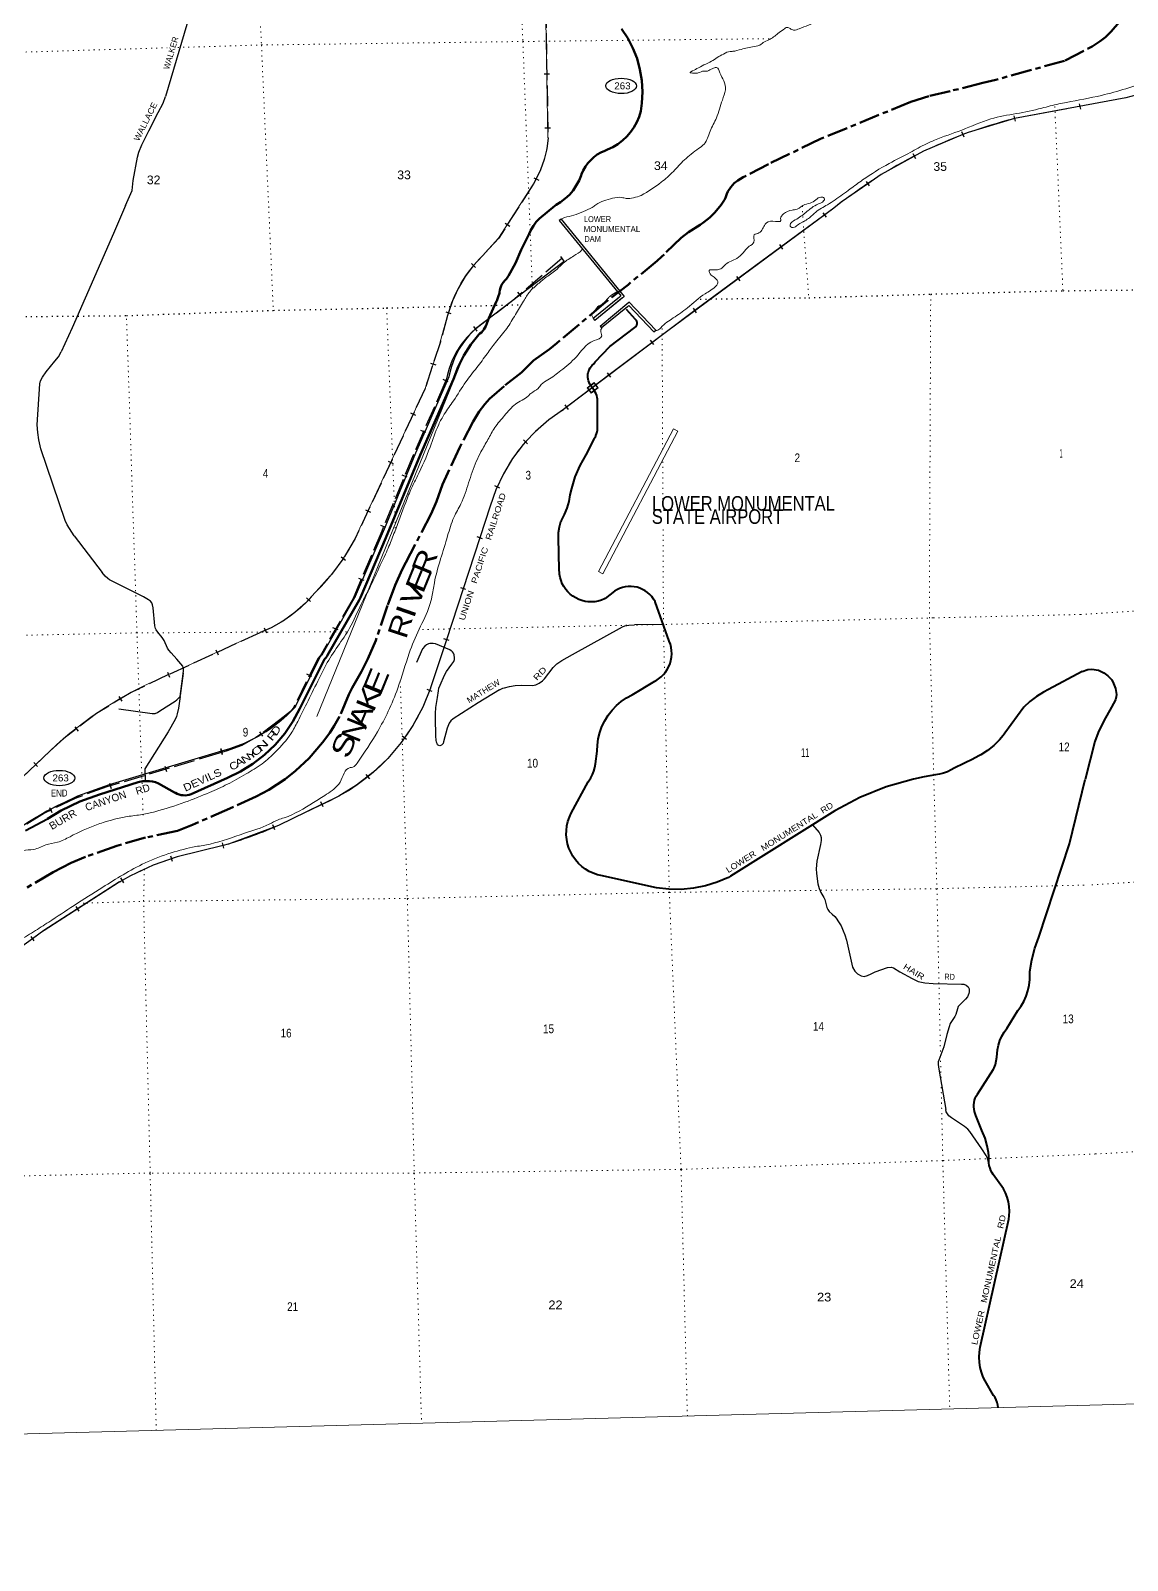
# Model space of a CAD drawing. Header units: feet. Extents: x 501257 to 757852, y -360805 to -170898.
# Drawn here: x 610018 to 632085, y -360805 to -330035 of the extents above; entities that cross this region are included whole.
import ezdxf
from ezdxf.enums import TextEntityAlignment as Align

# ---------------------------------------------------------------- set-up
doc = ezdxf.new("R2010")
doc.units = ezdxf.units.FT
doc.header["$LTSCALE"] = 70
for name, pattern in [('DOTTED', [1.5, 0.3, -1.2]), ('LONG_DASH_SHORT_DASH', [9.9, 6, -1.2, 1.5, -1.2]), ('LONG_DASHED', [7.5, 6, -1.5])]:
    doc.linetypes.add(name, pattern=pattern)
for name, color, linetype, lineweight in [('11', 7, 'LONG_DASH_SHORT_DASH', 60), ('17', 7, 'Continuous', 25), ('23', 7, 'Continuous', 70), ('26', 7, 'Continuous', 40), ('27', 7, 'Continuous', 13), ('29', 7, 'Continuous', 25), ('30', 7, 'Continuous', 25), ('34', 7, 'Continuous', 25), ('36', 7, 'Continuous', 13), ('39', 7, 'Continuous', 13), ('4', 7, 'Continuous', 13), ('42', 7, 'Continuous', 25), ('6', 7, 'DOTTED', 25), ('63', 7, 'Continuous', 25), ('7', 7, 'DOTTED', 13)]:
    doc.layers.add(name, color=color, linetype=linetype, lineweight=lineweight)
doc.layers.add('41', color=7, linetype='Continuous')

msp = doc.modelspace()

# ---------------------------------------------------------------- linework, layer by layer
at = {"layer": '11'}
for points in [[(630835.58, -330637.72), (631374.9, -330353.21), (631538.94, -330247.27), (631641.73, -330165.11), (631760.23, -330052.13), (631922.8, -329857.68), (632311.41, -329300.02)], [(630822.4, -330641.23), (629440.26, -331023.98), (629173.81, -331088.18), (628518.92, -331250.58), (628091.06, -331352.67), (627728.02, -331467.05), (625913.2, -332213.49), (624862.18, -332719.94), (624355.58, -332984.89), (624246.28, -333048.72), (624174.99, -333105.42), (624108.42, -333180.88), (624046.96, -333273.19), (624023.11, -333320.71), (624002.33, -333397.15), (623979.82, -333440.86), (623912.82, -333539.13), (623782.17, -333695.35), (623685.08, -333791.77), (623563.03, -333890.44), (623489.4, -333941.35), (623257.82, -334089.79), (623105.94, -334200.11), (622763.11, -334534.86), (622709.64, -334587.63), (622626.64, -334664.67), (622038.01, -335146.37), (621583.45, -335499.08), (620606.57, -336318.51), (620455.03, -336443.6), (620138.99, -336670.24), (619897.56, -336912.08), (619543.3, -337186.79), (619251.24, -337440.08), (619154.81, -337546.6), (619041.36, -337695.14), (618922.99, -337898.36), (618654.83, -338411.06), (618413.99, -338928.43), (618307.89, -339165.58), (618182.29, -339508.75), (618079.46, -339756.88), (617566.98, -340730.66), (617492.81, -340875.15), (617354.41, -341189.73), (617196, -341600.58), (616961.69, -342302.48), (616805.11, -342670.83), (616677.25, -342927.29), (616488.3, -343257.33), (616423.79, -343391.41), (616235.34, -343828.98), (616127.81, -344020.42), (616039.43, -344156.22), (615892.79, -344354.74), (615624.69, -344665.63), (615347.38, -344926.62), (615137.37, -345087.89), (614808.81, -345305.67), (614558.8, -345437.03), (614029.24, -345680.44)], [(614029.24, -345680.44), (613277.09, -346010.79), (612970.69, -346127.28), (612332.94, -346265.89), (611750.87, -346430.38), (611119.85, -346655.25), (610831.54, -346776.07), (610473.43, -346962.99), (609813.58, -347346.46)]]:
    msp.add_lwpolyline(points, dxfattribs=at)
at = {"layer": '17'}
for centre in [(621899.17, -331147.45), (610596.62, -345068.29)]:
    msp.add_ellipse(centre, major_axis=(-309.24, 1), ratio=0.500121, dxfattribs=at)
at = {"layer": '23'}
for points in [[(621417.84, -332528.83), (621491.36, -332485.34), (621569.02, -332449.78), (621624.98, -332428.89), (621731.72, -332379.15), (621832.68, -332318.52), (621926.74, -332247.67), (622012.89, -332167.38), (622090.16, -332078.52), (622157.73, -331982.07), (622214.85, -331879.08), (622260.89, -331770.7), (622295.34, -331658.09), (622318.14, -331492.99), (622328.63, -331266.8), (622315.41, -331040.76), (622278.65, -330817.33), (622218.72, -330598.98), (622136.31, -330388.08), (622032.3, -330186.95), (621907.83, -329997.8)], [(610356.21, -345886.28), (610636.12, -345718.71), (611010.27, -345539.88), (611401.06, -345401.13), (612179.48, -345154.64), (612212.1, -345145.83), (612275.31, -345134.08), (612339.41, -345129), (612403.69, -345130.65), (612467.45, -345139.01), (612529.98, -345153.99), (612590.6, -345175.42), (612914.57, -345357.93), (612933.8, -345369.2), (612970.13, -345386.7), (613008.09, -345400.3), (613047.27, -345409.87), (613087.23, -345415.28), (613127.54, -345416.49), (613167.75, -345413.48), (613207.43, -345406.28), (613246.14, -345394.98), (613979.26, -345063.65), (614238.43, -344939.03), (614490.27, -344784.11), (614724.53, -344603.72), (614938.66, -344399.82), (615130.3, -344174.67), (615297.35, -343930.71), (615437.99, -343670.63), (615930.55, -342678.7), (615955.22, -342648.49), (615975.64, -342623.5), (615989.99, -342598.49), (616627.29, -341488.13), (616641.62, -341463.16), (616652.32, -341438.13), (617165.71, -340237.07), (617167.76, -340239.04), (617853.9, -338575), (618524.61, -337044.13), (618524.96, -337043.04), (618617.39, -336799.37), (618734.79, -336566.7), (618875.86, -336347.57), (619039.07, -336144.39), (619059.61, -336129.4), (619088.72, -336104.02), (619115.02, -336075.74), (619138.22, -336044.86), (619158.07, -336011.72), (619174.34, -335976.7), (619235.52, -335820.51), (619381.67, -335491.55), (619391.55, -335483.31), (619398.36, -335468.74), (619428.48, -335392.27), (619450.44, -335313.07), (619451.91, -335297.36), (619459.16, -335253.72), (619470.93, -335211.07), (619487.09, -335169.89), (619507.46, -335130.63), (619531.83, -335093.71), (619559.93, -335059.54), (619591.44, -335028.5), (619631.18, -334967.03), (619772.87, -334712.73), (619887.2, -334445.02), (620051.53, -334121.76), (620089.72, -334038.14), (620136.73, -333958.43), (620191.82, -333884.06), (620254.37, -333815.87), (620566.57, -333556.2), (620592.36, -333539.6), (620682.63, -333483.98), (620773.96, -333414.13), (620857.5, -333335.12), (620932.31, -333247.82), (620997.6, -333153.17), (621052.62, -333052.21), (621096.8, -332946.06), (621104.61, -332924.1), (621138.52, -332845.71), (621180.45, -332771.29), (621229.92, -332701.66), (621286.4, -332637.58), (621349.27, -332579.76), (621417.84, -332528.83)]]:
    msp.add_lwpolyline(points, dxfattribs=at)
at = {"layer": '26'}
for points in [[(621357.04, -337273.52), (621270.17, -337146.34), (621269.07, -337144.36), (621254.23, -337113.82), (621242.66, -337081.89), (621234.49, -337048.94), (621229.81, -337015.3), (621228.67, -336981.37), (621231.08, -336947.5), (621237.02, -336914.06), (621246.43, -336881.44), (621259.19, -336849.97), (621275.17, -336820.01), (621294.2, -336791.88), (621316.06, -336765.9), (621340.52, -336742.35), (621379.99, -336695.53), (621669, -336391.77), (622173.44, -336005.11), (622198.43, -335985.96), (622213.23, -335960.95), (622216.36, -335952.79), (622219.17, -335942.26), (622220.87, -335931.5), (622221.43, -335920.62), (622220.85, -335909.74), (622219.14, -335898.99), (622216.31, -335888.47), (622212.4, -335878.3), (622207.45, -335868.6), (622201.51, -335859.47), (622194.65, -335851), (622186.94, -335843.31), (622005.67, -335642.41)], [(622583.83, -341524), (622580.92, -341518.38), (622550.61, -341467.34), (622515.13, -341419.75), (622474.88, -341376.13), (622430.28, -341336.96), (622381.83, -341302.66), (622330.07, -341273.62), (622275.55, -341250.14), (622218.87, -341232.5), (622160.67, -341220.87), (622101.56, -341215.39), (622042.21, -341216.12), (621983.26, -341223.05), (621925.35, -341236.11), (621869.13, -341255.14), (621815.21, -341279.95), (621764.17, -341310.26), (621579.3, -341458.46), (621563.58, -341466.08), (621501.73, -341491.2), (621437.59, -341509.7), (621371.87, -341521.41), (621305.29, -341526.18), (621238.57, -341523.96), (621172.45, -341514.78), (621107.65, -341498.74), (621044.88, -341476.01), (620984.84, -341446.85), (620928.17, -341411.57), (620875.49, -341370.56), (620827.4, -341324.27), (620784.4, -341273.21), (620746.98, -341217.93), (620715.54, -341159.04), (620690.43, -341097.19), (620671.92, -341033.05), (620660.22, -340967.33), (620657.24, -340925.75), (620655.42, -340900.36), (620654.73, -340875.75), (620636.27, -340234.74), (620641.59, -340130.97), (620658.89, -340017.06), (620688.01, -339905.59), (620698.24, -339888.81), (620762.91, -339766.95), (620814.5, -339639), (620852.42, -339506.36), (620876.27, -339370.48), (620904.61, -339243.87), (620977.25, -339009.26), (621074.01, -338783.53), (621193.84, -338569.15), (621362.8, -338240.35), (621376.82, -338213.08), (621388.4, -338190.35), (621392.93, -338181.47), (621406.97, -338145.07), (621417.14, -338107.4), (621423.3, -338068.88), (621425.41, -338029.92), (621423.43, -337990.96), (621424.05, -337513.82), (621425.16, -337487.58), (621423.4, -337449.58), (621417.68, -337411.96), (621408.05, -337375.16), (621394.63, -337339.55), (621377.57, -337305.55), (621357.04, -337273.52)], [(631172.2, -342924.88), (630495.83, -343288.43), (630394.45, -343339.66), (630253.47, -343427.29), (630122.43, -343529.17), (630002.75, -343644.19), (629622.09, -344164.4), (629608.09, -344183.54), (629582.84, -344214.4), (629512.45, -344300.45), (629398.55, -344414.26), (629273.38, -344515.54), (629138.31, -344603.18), (628994.82, -344676.23), (628988.87, -344680.37), (628602.92, -344866.97), (628540.03, -344905.63), (628465.71, -344941.72), (628388.02, -344969.84), (628307.81, -344989.69), (628225.97, -345001.05), (627995.84, -345043.73), (627778.95, -345089.01), (627230.54, -345245.85), (626701.53, -345459.14), (626197.71, -345726.57), (624098.83, -347045.33), (624057.8, -347066.12), (623830.72, -347163.98), (623594.66, -347237.57), (623352.19, -347286.08), (623105.98, -347308.98), (622858.73, -347306.03), (622613.14, -347277.24), (621493.59, -347031.01), (621425.13, -347014.51), (621339.33, -346985.17), (621257.06, -346947.02), (621179.24, -346900.48), (621106.7, -346846.06), (621040.26, -346784.36), (620980.62, -346716.05), (620928.45, -346641.89), (620884.33, -346562.67), (620848.72, -346479.28), (620822.02, -346392.62), (620804.53, -346303.64), (620796.44, -346213.33), (620797.83, -346122.66), (620808.69, -346032.64), (620828.9, -345944.24), (620858.24, -345858.44), (620896.39, -345776.18), (621237.33, -345141.5), (621248.88, -345126.27), (621289.77, -345064.28), (621323.95, -344998.36), (621351.05, -344929.22), (621370.78, -344857.63), (621382.92, -344784.37), (621416.02, -344528.05), (621417.82, -344517.95), (621421.99, -344405.17), (621439.35, -344277.67), (621469.93, -344152.68), (621513.41, -344031.58), (621569.31, -343915.68), (621637.02, -343806.26), (621715.8, -343704.52), (621804.78, -343611.57), (621902.99, -343528.43), (622009.35, -343456.01), (622122.7, -343395.11), (622579.18, -343118.57), (622594.92, -343110.09), (622650.53, -343075.19), (622702.18, -343034.66), (622749.32, -342988.95), (622791.42, -342938.56), (622828.03, -342884.05), (622858.73, -342826.02), (622883.2, -342765.09), (622901.17, -342701.94), (622912.44, -342637.25), (622916.89, -342571.74), (622914.46, -342506.13), (622905.19, -342441.13), (622889.17, -342377.45), (622866.59, -342315.8), (622583.83, -341524)], [(631172.2, -342924.88), (631290.51, -342885.44), (631372.16, -342878.37), (631503.34, -342897.96), (631610, -342953.79), (631691.12, -343014.88), (631772.36, -343096.51), (631807.96, -343165.2), (631846.76, -343270.5), (631866.39, -343386.5), (631862.21, -343436.61), (631847.46, -343493.67), (631762.94, -343643.52), (631607.63, -343916.91), (631494.99, -344154.8), (631429.97, -344333.33), (631232.02, -345098.72)], [(629485.64, -357726.59), (629478.38, -357681.07), (629464.75, -357628.88), (629445.75, -357578.41), (629421.57, -357530.2), (629392.49, -357484.78), (629222.1, -357196.14), (629182.88, -357116.43), (629147.05, -357021.02), (629121.39, -356922.39), (629106.18, -356821.62), (629101.59, -356719.82), (629107.67, -356618.08), (629124.34, -356517.55), (629698.07, -353941.66), (629707.77, -353872.14), (629712.21, -353778.22), (629706.81, -353684.35), (629691.63, -353591.57), (629666.83, -353500.87), (629632.68, -353413.27), (629589.57, -353329.72), (629387.13, -353045.72), (629363.94, -353009.58), (629339.79, -352962.68), (629320.67, -352913.52), (629306.79, -352862.62), (629298.31, -352810.56), (629296.74, -352782.9), (629295.32, -352757.89), (629296.25, -352732.9), (629296.97, -352713.35), (629294.34, -352651.09), (629293.29, -352626.02), (629288.9, -352601.09), (629265.31, -352466.88), (629220.37, -352309.5), (629159.23, -352157.68), (629038.23, -351854.56), (629021.5, -351815.7), (629007.97, -351772.71), (628999, -351728.53), (628994.7, -351683.66), (628995.11, -351638.58), (629000.24, -351593.8), (629010.01, -351549.8), (629024.33, -351507.06), (629043.04, -351466.05), (629065.94, -351427.22), (629389.62, -350922.21), (629401.75, -350896.69), (629428.32, -350828.41), (629447.61, -350757.73), (629459.41, -350685.42), (629463.58, -350612.27), (629471.79, -350533.32), (629490.62, -350440.4), (629519.05, -350349.96), (629556.78, -350262.98), (629603.39, -350180.43), (629658.38, -350103.2), (629882.23, -349742.56), (629941.96, -349660.41), (629999.76, -349561.71), (630046.93, -349457.52), (630082.95, -349348.96), (630107.43, -349237.23), (630120.09, -349123.55), (630120.8, -349009.18), (630125.25, -348956.9), (630160.41, -348722.41), (630219.89, -348492.89), (630303.04, -348270.85), (630918.64, -346390.74), (631232.02, -345098.72)], [(609914.76, -346121.54), (610356.21, -345886.28)]]:
    msp.add_lwpolyline(points, dxfattribs=at)
at = {"layer": '29'}
for p, q in [((613534.31, -328642.27), (612730.35, -331357.47)), ((610897.24, -340196.99), (611457.38, -340932.7)), ((622754.97, -341979.68), (622166.68, -341988.98)), ((613086.1, -342958.89), (613026.72, -343410.89)), ((629292.81, -352795.31), (629298.51, -352815.58))]:
    msp.add_line(p, q, dxfattribs=at)
for points in [[(611929.43, -333552.11), (612037.57, -333310.24), (612058.24, -333248.2), (612078.91, -333049.67), (612169.86, -332582.3), (612194.66, -332483.03), (612256.67, -332334.13), (612397.23, -332052.88), (612587.4, -331680.64), (612682.49, -331494.52), (612730.35, -331357.47)], [(611929.43, -333552.11), (611684.17, -334113.56), (610852.02, -336011.93), (610632.57, -336493.29)], [(610897.24, -340196.99), (610755.97, -339977.56), (610710.5, -339886.56), (610222.67, -338447.21), (610185.46, -338265.23), (610164.8, -338120.45), (610152.39, -337967.44), (610202, -337140.23), (610218.54, -337082.31), (610259.89, -337007.86), (610334.29, -336900.34), (610507.92, -336685.27), (610578.21, -336594.26), (610632.57, -336493.29)], [(613025.56, -343427.02), (613093.77, -342918.29), (613093.77, -342868.66), (613081.37, -342819.03), (612961.48, -342674.27), (612845.73, -342550.18), (612798.19, -342496.41), (612775.45, -342455.06), (612707.24, -342304.08), (612667.96, -342239.98), (612577.01, -342136.58), (612546.01, -342086.94), (612533.61, -342057.99), (612519.14, -342008.37), (612481.93, -341644.4), (612471.61, -341584.41), (612457.13, -341545.13), (612428.2, -341512.03), (612390.98, -341483.09), (612291.76, -341421.05), (611605.51, -341081.9), (611570.38, -341057.07), (611518.69, -341007.45), (611457.38, -340932.7)], [(619454.64, -343297.16), (619518.26, -343263.66), (619551.33, -343251.25), (619652.62, -343224.36), (619768.37, -343207.82), (619888.26, -343203.68), (620107.37, -343207.82), (620150.78, -343201.62), (620181.78, -343193.34), (620247.93, -343162.32), (620314.07, -343114.76), (620355.41, -343071.33), (620533.18, -342847.98), (620607.59, -342773.53), (620706.81, -342707.35), (620917.65, -342583.27), (621926.37, -342024.9), (621973.92, -342008.36), (622054.53, -341995.95), (622166.68, -341988.98)], [(618519.02, -343877.12), (618470.26, -343919.23), (618437.19, -343962.65), (618399.98, -344066.05), (618327.64, -344343.17), (618317.3, -344372.12), (618288.36, -344407.28), (618251.15, -344421.76), (618228.42, -344415.56), (618205.68, -344401.08), (618195.35, -344376.26), (618185.01, -344347.31), (618174.68, -344303.88), (618168.47, -344223.22), (618162.27, -343857.19), (618164.34, -343772.39), (618172.61, -343652.45), (618201.54, -343445.64), (618224.28, -343317.43), (618234.62, -343259.53), (618255.29, -343197.48), (618346.24, -342998.95), (618387.58, -342928.64), (618495.07, -342779.74), (618530.2, -342721.84), (618544.67, -342684.62), (618544.67, -342651.52), (618540.53, -342589.49), (618526.06, -342558.47), (618507.47, -342531.57), (618484.72, -342510.91), (618478.52, -342508.84), (618453.72, -342490.21), (618162.26, -342372.35), (618118.86, -342362), (618085.78, -342359.94), (618052.71, -342364.08), (618021.7, -342372.35), (617986.57, -342390.95), (617951.42, -342415.78), (617903.89, -342469.53), (617779.86, -342742.51)], [(619454.64, -343297.16), (619020.76, -343553.41), (618519.02, -343877.12)], [(611794.74, -343674.26), (612463.33, -343770.31), (612525.34, -343770.31), (612570.81, -343749.63), (612616.29, -343716.54), (612928.41, -343522.15), (612959.42, -343497.33), (613025.56, -343427.02)], [(613025.56, -343427.02), (612992.49, -343662.77), (612967.69, -343774.44), (612951.15, -343828.21), (612924.28, -343890.25), (612786.12, -344142.4)], [(612786.12, -344142.4), (612316.7, -344882.23), (612316.9, -344892.29), (612320.12, -345126.84)], [(625751.25, -346007.3), (625880.65, -346163.06), (625909.59, -346214.77), (625921.99, -346266.47), (625924.06, -346324.37), (625909.59, -346402.96), (625835.17, -346742.11), (625824.84, -346893.08), (625826.9, -346990.28), (625855.85, -347195.02), (625884.78, -347292.21), (625915.8, -347368.73), (625975.73, -347470.06), (625996.42, -347511.42), (626012.94, -347565.19), (626039.82, -347670.66), (626058.41, -347714.09), (626083.23, -347753.38), (626145.23, -347809.22), (626198.97, -347854.72), (626225.86, -347887.8), (626269.25, -347958.12), (626323, -348040.84), (626368.47, -348140.1), (626401.55, -348222.83), (626432.56, -348332.43), (626556.59, -348872.17)], [(626556.59, -348872.17), (626602.08, -348950.75), (626651.67, -349004.53), (626726.1, -349045.88), (626792.23, -349058.3), (626854.26, -349041.75), (626932.79, -349004.53), (627007.22, -348967.3), (627255.26, -348876.31), (627333.82, -348872.17), (627379.28, -348884.58), (627507.44, -348963.17), (627751.35, -349103.79), (627875.39, -349157.56), (627941.22, -349176.61), (628011.8, -349186.51), (628177.17, -349198.92), (628747.67, -349211.33), (628797.3, -349217.52), (628838.63, -349232.01), (628884.11, -349269.23), (628900.64, -349310.6), (628900.66, -349366.42), (628892.37, -349401.59), (628865.52, -349467.76), (628826.22, -349517.4), (628718.74, -349620.8), (628681.55, -349666.29), (628664.99, -349707.66), (628631.92, -349823.47), (628613.33, -349864.82), (628574.04, -349922.74), (628522.38, -350007.52), (628499.63, -350071.64), (628454.15, -350228.81), (628392.14, -350472.84), (628288.79, -350745.82), (628280.54, -350778.91), (628280.54, -350828.54), (628288.79, -350923.67), (628429.36, -351738.48)], [(629292.81, -352795.31), (629262.39, -352702.19), (629243.79, -352658.76), (629154.9, -352524.34), (628917.19, -352174.84), (628877.92, -352133.48), (628807.64, -352075.58), (628549.25, -351903.93), (628495.51, -351860.5), (628462.44, -351823.27), (628439.7, -351779.85), (628429.36, -351738.48)]]:
    msp.add_lwpolyline(points, dxfattribs=at)
at = {"layer": '34', "lineweight": 13}
for p, q in [((630864.24, -331611.58), (629811.67, -331801.47)), ((620755.48, -334679.97), (618968.62, -336035.01)), ((618406.93, -335763.97), (618260.7, -336292.23)), ((618762.78, -336504.07), (615776.66, -343832.91)), ((617953.91, -337232.27), (616549.31, -340246.91)), ((621217.93, -337220.47), (621357.95, -337114.78)), ((621296.58, -337324.65), (621217.93, -337220.47)), ((621296.26, -337324.23), (621436.27, -337218.54)), ((621436.59, -337218.96), (621357.95, -337114.78)), ((619268.23, -339600.56), (618067.12, -343257.53)), ((610409.52, -344518.27), (609853.65, -345050.39)), ((613860.23, -344528.41), (611602.1, -345208.02)), ((615854.98, -345611.1), (615005.78, -346025.97)), ((613996.17, -346401.2), (612966.78, -346652.52)), ((611778.9, -347175.9), (610287.91, -348137.73))]:
    msp.add_line(p, q, dxfattribs=at)
at = {"layer": '34'}
for p, q in [((631117.9, -331506.29), (631138.31, -331615)), ((629801.55, -331746.26), (629824.46, -331854.47)), ((628799.29, -332175.68), (628756.37, -332073.74)), ((627826.94, -332611.29), (627773.59, -332514.4)), ((626896.94, -333158.17), (626833.75, -333067.39)), ((626030.38, -333786.55), (625964.73, -333697.53)), ((625154.93, -334428.85), (625089.29, -334339.82)), ((624293.52, -335067.29), (624227.87, -334978.26)), ((623418.07, -335709.58), (623352.43, -335620.56)), ((622560.04, -336351.41), (622493.32, -336263.19)), ((621692.48, -337004.31), (621625.75, -336916.09)), ((620838.89, -337653.18), (620772.17, -337564.96)), ((620018.66, -338344.62), (619937.78, -338269.17)), ((619461.66, -339235.07), (619361.43, -339188.31)), ((619109.68, -340254.73), (619004.6, -340220.21)), ((618777.59, -341274.21), (618672.5, -341239.7)), ((618436.29, -342304.97), (618331.21, -342270.46)), ((618099.32, -343326.97), (617996.99, -343284.97)), ((617584.06, -344291.57), (617492.7, -344229.21)), ((616840.15, -345081.77), (616772.53, -344994.24)), ((615903.86, -345646.9), (615855.78, -345547.29)), ((614932.89, -346112.93), (614894.34, -346009.26)), ((613904.6, -346478.63), (613878.36, -346371.17)), ((612874.2, -346744.05), (612838.01, -346639.53)), ((611890.79, -347173.66), (611835.84, -347077.67)), ((610995.29, -347748.17), (610935.33, -347655.22)), ((610091.4, -348344.49), (610026.94, -348254.6))]:
    msp.add_line(p, q, dxfattribs=at)
at = {"layer": '34', "lineweight": 13}
for points in [[(620370.82, -329036.25), (620425.02, -332185.9), (620431.16, -332191.82)], [(632252.47, -331329.08), (632050.05, -331385.67), (630862.18, -331608.67)], [(620126.41, -333133.84), (620124.41, -333133.87), (619434.72, -334212.13), (619110.25, -334562.64)], [(626178.45, -333607.65), (622837.02, -336071.57), (620739.56, -337657.96)], [(618399.62, -337080.23), (617761.87, -338535.87), (617131.25, -340065.26), (617130.64, -340064.68), (616552.04, -341417.96)], [(614636.59, -342143.91), (614630.56, -342144.03), (612781.52, -342994.95)], [(615898.2, -342560.22), (615845.99, -342624.15), (615348.42, -343626.15)]]:
    msp.add_lwpolyline(points, dxfattribs=at)
at = {"layer": '34'}
for points in [[(632252.8, -331330.13), (632050.3, -331386.74), (630862.38, -331609.75)], [(630860.54, -331611.13), (629812.78, -331800.15), (628880.39, -332082.29), (628777.09, -332125.79), (627982.14, -332460.54), (627128.35, -332930.6), (626864.84, -333113.99), (626328.39, -333487.33), (626178.85, -333605.94), (626177.79, -333606.77), (625121.65, -334385.55), (623384.79, -335666.29), (622836.36, -336070.69), (621658.67, -336961.43), (620738.92, -337657.07), (620736.72, -337658.58), (620443.98, -337863.45), (620174.23, -338097.84), (619977.99, -338308.18), (619930.45, -338359.14), (619715.31, -338644.49), (619531.19, -338950.77), (619380.08, -339274.62), (619267.48, -339599.25), (619267.18, -339600.23), (619057.46, -340238.74), (618384.07, -342288.98), (618066.08, -343257.18), (618065.9, -343257.7), (617907.64, -343643.31), (617709.97, -344010.24), (617538.34, -344261.7), (617475.01, -344354.49), (617205.36, -344672.3), (616903.96, -344960.18), (616574.13, -345214.98), (616219.47, -345433.91), (615879.13, -345598.21), (615854.5, -345610.11), (615005.35, -346024.96), (613997.74, -346399.62), (613995.89, -346400.14), (613890.58, -346425.85), (612967.4, -346651.24), (612486.36, -346817.81), (612025.1, -347033.86), (611862.7, -347126.83), (611811.81, -347155.95), (611834.62, -347141.22)], [(620754.82, -334679.09), (618967.9, -336034.17), (618840.51, -336163.55), (618727.35, -336305.51), (618629.66, -336458.52), (618548.5, -336620.9), (618484.75, -336790.86), (618450.85, -336913.5), (618429.8, -336996.11), (618400.24, -337076.03), (618398.61, -337079.79), (617760.86, -338535.44), (617130.84, -340063.36), (617130.25, -340062.79), (616550.89, -341417.85), (616550.93, -341418.05), (615874.47, -342596.67), (615914.21, -342538.88), (615845.06, -342623.55), (615347.45, -343625.64), (615337.2, -343643.87), (615111.31, -343865.28), (614863.44, -344061.92), (614596.37, -344231.57), (614313.03, -344372.38), (614016.51, -344482.8), (613859.93, -344527.35), (611601.77, -345206.97), (610958.96, -345436.4), (610343.63, -345731.77), (609762.57, -346089.84)], [(611809.9, -347154.59), (610287.29, -348136.82), (610058.69, -348300.76), (609814.9, -348475.59)]]:
    msp.add_lwpolyline(points, dxfattribs=at)
at = {"layer": '34', "lineweight": 13}
msp.add_lwpolyline([(621229.13, -337222.03), (621356.38, -337125.98), (621425.07, -337216.97), (621297.83, -337313.02)], close=True, dxfattribs=at)
for centre, radius, start, end in [((632039.94, -340841.19), 9310.24, 103.83561, 129.01012), ((618332.3, -332029.35), 2105.14, 328.35368, 355.57379), ((620934.84, -336437.39), 2616.07, 134.22314, 165.08309), ((574187.88, -322428.77), 46201.83, 341.31232, 342.53862), ((620138.29, -337314.05), 1733.22, 132.44252, 166.64764), ((617652.79, -336754.17), 814.9, 336.41472, 348.70523), ((622545.31, -340554.3), 3413.03, 121.98674, 163.75615), ((612697.93, -338238.29), 4343.69, 314.47976, 332.45655), ((613636.62, -339606.87), 2724.91, 291.393, 320.57116), ((1655534.19, -938504.24), 1198330.29, 150.11472, 150.17843), ((615759.35, -350240.2), 7833.34, 112.34283, 133.07507), ((614308.11, -341940.77), 3982.97, 292.85318, 340.68646), ((613111.33, -341598.75), 3023.86, 284.33927, 317.42519), ((613469.31, -351454.59), 6519.68, 106.64227, 129.29598), ((610781.69, -336208.36), 10687.76, 287.51412, 293.28008), ((614317.05, -351326.53), 4865.12, 106.09883, 121.47734), ((613282.82, -352812.59), 5551.91, 122.64623, 152.08008)]:
    msp.add_arc(centre, radius, start, end, dxfattribs=at)
at = {"layer": '36'}
for p, q in [((621445.07, -340915.77), (622952.91, -338044.09)), ((621533.61, -340962.26), (623041.45, -338090.58)), ((622952.91, -338044.09), (623041.45, -338090.58)), ((621445.07, -340915.77), (621533.61, -340962.26))]:
    msp.add_line(p, q, dxfattribs=at)
at = {"layer": '39'}
for points in [[(630856.82, -331478.67), (631564.73, -331337.42), (632533.88, -331037.92), (633145.52, -330734.71), (633603.76, -330335.43), (634459.97, -329466.25), (634579.72, -329372.31), (634586.3, -329460.58), (634582.91, -329551.14), (634666.22, -329377.84), (634796.32, -329018.24), (635205.36, -328584.2), (635574.3, -328082.97), (635769.02, -327667.21), (636019.13, -327153.35), (636188, -326746.38), (636394.22, -326173.48), (636564.85, -325826.77), (636818.27, -325495.76), (637098.79, -325061.43), (637471.08, -324399.28), (637547.81, -324137.72), (637518.08, -324082.29), (637341.15, -324004.99), (637263.33, -323952.97), (637395.43, -323800.37), (637437.7, -323734.82), (637386.28, -323623.73), (637567.66, -323439.55), (637750.07, -323359.87), (637847.06, -323242.47), (637817.64, -323128.73), (637985.37, -323027.37), (638154.7, -322911.89), (638300.49, -322746.84), (638401.99, -322715.75), (638483.47, -322755.6), (638560.8, -322652.84), (638672.99, -322575.2), (638995.43, -322477.4), (639339.06, -322348.82), (639928.34, -322243.27), (640393.9, -322233.79), (640923.76, -322294.82), (641357.48, -322433.01), (641519.99, -322428.3), (641821.37, -322503.99), (642066.27, -322639.63), (642240.56, -322694.88), (642817.26, -322985.74), (642997.88, -323189.58), (642935.14, -323241.65), (642846.4, -323228.15), (642978.79, -323292.66), (643287.54, -323414.38), (644705.69, -324054.75), (645792.69, -324562), (646759.59, -325082.78), (647818.51, -325729.56), (649095.26, -326478.58), (650436.92, -327181.49), (651433.91, -327562.68), (652441.68, -327762.63), (653641.26, -327860.52), (654815.65, -327920.95), (656014.53, -327994.74), (657033.33, -328228.54), (658266.11, -328570.74), (658841.73, -328548.01), (659349.19, -328529.27), (659552.45, -328406.78), (659711.6, -328355.92), (659864.92, -328311.27), (660316.67, -328103.16), (660879.03, -327624.47), (661374.03, -327039.17), (661861.75, -326341.51), (662252.88, -325804.89)], [(630751.57, -327646.49), (630724.95, -327638.47), (630656.44, -327623.7), (630594.81, -327653.1), (630533.33, -327690.55), (630463.25, -327697.96), (630383.96, -327645.12), (630373.97, -327647.33), (630307.9, -327654.66), (630286.89, -327709.45), (630222.23, -327789.27), (630158.71, -327824.75), (630060.39, -327824.65), (629998.44, -327837.95), (629922.14, -327938.13), (629764.81, -327999.61), (629631.01, -328032.43), (629363.33, -328094.05), (629323.57, -328112.95), (629190.35, -328175.98), (629067.37, -328248.88), (628916.96, -328356.55), (628823.63, -328406.71), (628727.78, -328430.74), (628674.25, -328464.01), (628586.11, -328471.77), (628403.81, -328590.14), (628225.45, -328704.4), (628080.63, -328789.81), (627998.67, -328805.5), (627816.44, -328927.9), (627764.69, -328949.05), (627683.54, -329007.03), (627623.72, -329026.32), (627550.77, -328989.47), (627463.34, -329033.48), (627361.46, -329160.35), (627173.27, -329284.87), (627043.98, -329343.79), (626859.13, -329434.01), (626739.92, -329494.75), (626573, -329578.57), (626368.24, -329677.23), (626268.26, -329695.3), (626207.82, -329682.37), (626129.63, -329685.91), (626014.78, -329764.69), (625853.8, -329844.37), (625666.82, -329928.59), (625483.54, -329996.62), (625369.72, -330025.02), (625298.89, -329994.17), (625242.25, -329971.1), (625164.81, -330012.9), (625054.01, -330093.62), (624871.87, -330220.04), (624756.55, -330274.66), (624719.07, -330307.61), (624577.48, -330352.67), (624443.6, -330381.47), (624311.77, -330412.24), (624147.99, -330451.69), (624113.89, -330452.35), (624095.84, -330452.7), (623956.42, -330505.78), (623831.38, -330576.7), (623718.46, -330651.41), (623565.39, -330724.9), (623424.39, -330800.16), (623303.21, -330862.95), (623285.35, -330873.37), (623365.94, -330889.93), (623450.1, -330884.26), (623571.79, -330847.64), (623634.01, -330848.45), (623661.86, -330835.82), (623759.28, -330789.6), (623821.19, -330774.3), (623885.48, -330881.82), (623966.93, -331045.4), (623996.49, -331224.1), (623936.31, -331430.73), (623816.92, -331791.6), (623689.72, -332059.97), (623568.29, -332316.14), (623457.69, -332406.92), (623171.2, -332636.09), (622950.94, -332865.99), (622706.38, -333084.27), (622304.25, -333351.95)], [(630856.82, -331478.67), (630706.02, -331508.32), (630362.59, -331595.58), (629849.02, -331704.29), (629337.41, -331810.95), (628751.85, -332035.87), (628201.97, -332237.94), (628040.88, -332311.58), (627717.18, -332485.08), (627292.09, -332706.88), (626756.8, -333039.59), (626507.48, -333219.7), (626202.74, -333439.15), (626052.14, -333536.76), (625808.32, -333690.57), (625644.51, -333830.73), (625450.13, -333947.32), (625362.82, -333997.36), (625310.35, -333982.27), (625299.62, -333946.22), (625401.96, -333843.51), (625615.73, -333692.3), (625704.62, -333620.07), (625829.45, -333539.08), (625980.29, -333453.56), (625993.78, -333425.09), (625971.09, -333393.31), (625944.81, -333383.75), (625841.1, -333415.98), (625732.27, -333494.65), (625594.58, -333533.59), (625439.85, -333625.23), (625337.86, -333643.33), (625164.81, -333721.23), (625108.48, -333817), (625113.2, -333853.17), (624950.93, -333866.4), (624797.65, -333929.82), (624672.61, -334103.47), (624579.09, -334143.56), (624571.84, -334286.72), (624475.2, -334373.2), (624355.32, -334502.44), (624225.09, -334615.76), (624109.85, -334674.41), (624002.68, -334734.91), (623921.93, -334813.03), (623838.31, -334846.89), (623764.06, -334846.32), (623671.98, -334858.18), (623709.93, -334952.12), (623791.34, -335010.96), (623845.46, -335110.62), (623812.49, -335169.68), (623586.81, -335327.16), (623233.18, -335612.03), (622948.19, -335814.98), (622695.17, -336011.27), (622616.03, -336069.21), (622581.74, -336063.59)], [(622304.25, -333351.95), (622146.62, -333397.32), (622002.43, -333412.21), (621907.69, -333389.89), (621727.44, -333407.5), (621390.85, -333536.93), (621315.69, -333592.78), (621140.63, -333670.72), (620945.51, -333749.05), (620759.79, -333794.97), (620661.68, -333838.42)], [(621122.74, -334428.8), (621107.59, -334446.87), (620947.39, -334566.82), (620733.55, -334714.01), (620609.41, -334831.24), (620395.81, -334990.5), (620225.97, -335130.78), (620060.46, -335287.1), (619937.71, -335474.8), (619772.47, -335747.94), (619597.28, -336025.3), (619370.05, -336309.71), (619203.87, -336534.53), (618994.58, -336812.55), (618775.46, -337100.83), (618526.01, -337480.36), (618340.68, -337751.87), (618228.34, -337959.52), (618054.56, -338412.09), (617802.97, -338991.07), (617687.13, -339224.97), (617564.6, -339527.49), (617343.3, -340115.95), (617228.52, -340404.22), (617157.45, -340566.75), (616949.41, -341011.93), (616843.48, -341239.6), (616698.34, -341514.36), (616468.9, -341994.2), (615987.94, -342746.85), (615823.6, -343066.3), (615599.55, -343513.81), (615391.93, -343932.53), (615256.04, -344176.5), (614953.27, -344535.57), (614677.12, -344780.65), (614354.06, -344986.36), (613978.84, -345193.09), (613618.84, -345357.22), (613123.08, -345556.22), (612518.77, -345745.26), (612267.05, -345802.53), (611962.84, -345842.7), (611703.06, -345898.12), (611479.58, -345962.91), (611342.05, -346009.9), (610810.92, -346247.87), (610558.3, -346361.56), (610322.52, -346412.48), (610081.54, -346505.81), (609857.16, -346524.28), (609612.29, -346623.72), (609422.95, -346689.85), (609326.12, -346766.27), (609261.42, -346844.07), (609123.2, -346959.57), (609017.29, -346981.78), (608869.32, -347111.56), (608859.41, -347117.8), (608816.93, -347203.22), (608414.01, -347636.09), (608199.06, -347932.35), (608037.84, -348102.68), (608016.6, -348145.4), (607995.42, -348397.6), (607879.83, -348438.12), (607770.77, -348504.7), (607753.85, -348563.45), (607630.78, -348735.05), (607540.08, -348920.12), (607340.62, -349187.88), (607153.24, -349457.42), (607026.78, -349764.04), (606782.99, -350125.32), (606692.37, -350211.69), (606589.24, -350376.86)], [(621810.25, -335289.26), (621679.51, -335376.41), (621630.27, -335423.7), (621559.23, -335500.27), (621471.19, -335563.18), (621433.45, -335585.82), (621403.27, -335626.09), (621310.19, -335739.32), (621352.96, -335842.49)], [(621522, -336010.61), (621488.21, -336062.99), (621508.42, -336173.38), (621353.81, -336271.06), (620995.03, -336600.34), (620683.32, -336874.32), (620426.1, -337060.62), (620293.39, -337149.82), (620228.77, -337231.65), (620084.23, -337331.15), (620033.02, -337380.49), (619771.43, -337548.75), (619555.1, -337774.54), (619357.22, -338020.11), (619219.43, -338260.48), (619079.76, -338506.93), (618985.24, -338702.15), (618831.04, -339130.17), (618674.69, -339550.18), (618535.56, -339824.82), (618408.43, -340199.94), (618266.93, -340661.96), (618141.84, -341141.79), (618091.21, -341426.79), (618046.4, -341598.88), (617834.94, -342074.35), (617631.58, -342553.68)], [(617631.58, -342553.68), (617404.61, -343263.11), (617214.97, -343726.07), (616994.27, -344139.27), (616587.13, -344767.61), (616498.44, -344849.91), (616444.44, -344859.02), (616243.41, -345148.97), (615969.31, -345396.03), (615709.64, -345560.22), (615119.01, -345868.06), (614999.15, -345908.03), (614817.19, -345996.58), (614319.11, -346179.51), (613632.74, -346395.62), (613341.12, -346448.34), (612845.91, -346572.81), (612320.14, -346776.42), (611877.27, -347012.67), (611470.82, -347264.32), (610892.07, -347632.13), (610382.88, -347966.35), (610079.64, -348159.59), (609744.58, -348367.55), (609479.09, -348541.92), (609012.97, -349026.38), (608859.14, -349164.33), (608375.27, -349870.71), (608182.42, -350271.29), (607812.21, -350838.47), (607653.86, -351053.06), (607148.59, -352123), (606740.05, -352740.28), (606164.5, -353603.99), (605813.81, -354142.6), (605397.55, -354714.71), (604984.15, -355211.47), (604869.13, -355445.08), (604572.85, -355951.45), (604171.34, -356559.53), (604050.98, -356767.34), (603757.99, -357177.92), (603247.77, -357870.71), (603004.34, -358250.12), (602897.7, -358448.4)]]:
    msp.add_spline(points, degree=3, dxfattribs=at)
at = {"layer": '4'}
msp.add_lwpolyline([(501256.99, -177792.42), (532580.01, -177081.38), (563902.01, -176327.26), (595222.96, -175530.05), (626542.78, -174689.76), (657861.41, -173806.39), (689178.8, -172879.94), (720494.89, -171910.42), (751809.62, -170897.82), (757851.71, -353854.74), (726285.32, -354875.48), (694717.55, -355852.8), (663148.48, -356786.68), (631578.15, -357677.15), (600006.62, -358524.19), (568433.96, -359327.81), (536860.22, -360087.99), (505285.47, -360804.74)], close=True, dxfattribs=at)
at = {"layer": '42'}
for p, q in [((620694.43, -333827.97), (620652.99, -333856.26)), ((620694.43, -333827.97), (621963.44, -335380.52)), ((620652.99, -333856.26), (621891.04, -335370.94)), ((621474.17, -335980.19), (622051.72, -335496.26)), ((622055.95, -335565.41), (622560.38, -336096.48)), ((622055.97, -335492.82), (622596.63, -336062.05)), ((621337.16, -335828.24), (621371.05, -335865.48)), ((621474.17, -335980.19), (621507.41, -336013.69)), ((622560.38, -336096.48), (622596.63, -336062.05))]:
    msp.add_line(p, q, dxfattribs=at)
at = {"layer": '42', "lineweight": 13}
msp.add_line((621963.44, -335380.52), (621371.05, -335865.48), dxfattribs=at)
at = {"layer": '42'}
for points in [[(621892.13, -335372.27), (621866.48, -335394.92), (621337.16, -335828.24)], [(621924.59, -335410.72), (621899.64, -335432.75), (621371.05, -335865.48)], [(622052.25, -335566.05), (622027.3, -335588.08), (621507.41, -336013.69)]]:
    msp.add_lwpolyline(points, dxfattribs=at)
at = {"layer": '6'}
for points in [[(662507.39, -334599.24), (659385.34, -334673.87), (657268.17, -334715.17), (654097.49, -334778.99), (651934, -334815.6), (648866.51, -334906.58), (646666.73, -334938.21), (643595, -335021.27), (641363.7, -335073.93), (638319.59, -335140.1), (636084.22, -335190.86), (633031.91, -335251.24), (630961.53, -335268.96)], [(623490.21, -335435.84), (625675.22, -335407.33), (628127.87, -335335.37), (630787.23, -335265.43), (630961.53, -335268.96)], [(599419.54, -336065.94), (601615.62, -335990.92), (604308.53, -335892.12), (606669.46, -335850.15), (609603.9, -335788.95), (611947.17, -335767.46), (614900.81, -335661.57), (617181.35, -335613.11), (619893.3, -335548.3)]]:
    msp.add_lwpolyline(points, dxfattribs=at)
at = {"layer": '63'}
for p, q in [((620349.51, -330907.39), (620460.1, -330905.49)), ((620365.58, -331993.06), (620476.18, -331991.16)), ((620140.26, -332998.06), (620240.16, -333045.55)), ((619564.2, -333905.57), (619657.38, -333965.17)), ((618889.95, -334721.95), (618971.14, -334797.07)), ((620679.91, -334581.55), (620746.75, -334669.69)), ((619888.6, -335380.56), (619821.76, -335292.42)), ((618369.61, -335692.13), (618474.33, -335727.74)), ((619001.87, -336076.94), (618935.03, -335988.81)), ((618064.64, -336720.55), (618169.79, -336754.87)), ((618419.62, -337097.34), (618317.18, -337055.6)), ((617664.44, -337720.68), (617764.71, -337767.4)), ((617972.24, -338120.33), (617869.8, -338078.59)), ((617213.98, -338693.68), (617314.24, -338740.39)), ((617597.03, -339019.44), (617494.59, -338977.7)), ((616753.05, -339676.78), (616853.31, -339723.49)), ((617166.46, -340031.53), (617064.02, -339989.79)), ((616266.51, -340618.45), (616355.38, -340684.31)), ((616725.91, -341094.04), (616623.47, -341052.3)), ((615569.79, -341442.06), (615651.43, -341516.69)), ((614720.21, -342045.59), (614765.17, -342146.66)), ((616204.16, -342090.26), (616101.72, -342048.52)), ((613742.46, -342490.96), (613788.7, -342591.44)), ((612769.53, -342941.57), (612815.77, -343042.06)), ((615675.57, -343022.97), (615573.13, -342981.23)), ((611794, -343430.33), (611851.54, -343524.8)), ((610904.92, -344037.23), (610972.01, -344125.17)), ((614692.71, -344229.59), (614633.4, -344136.22)), ((613843.36, -344476.47), (613875.24, -344582.38)), ((613875.73, -344603.26), (613845.46, -344496.87)), ((610082.45, -344753.7), (610158.93, -344833.6)), ((612755.6, -344943.1), (612723.73, -344837.18)), ((611642.31, -345282.54), (611610.43, -345176.62)), ((610451.84, -345769.77), (610403.97, -345670.05))]:
    msp.add_line(p, q, dxfattribs=at)
at = {"layer": '63', "linetype": 'LONG_DASHED'}
for points in [[(620371.92, -329036.26), (620426.11, -332185.42), (620432.32, -332191.41), (620403.76, -332410.52), (620352.58, -332624.96), (620279.25, -332832.87), (620184.59, -333031.97), (620126.33, -333132.74), (620125.31, -333133.84), (620125.02, -333134.96), (619435.59, -334212.81), (619111.06, -334563.39), (618925.13, -334764.33), (618761.26, -334983.57), (618621.19, -335218.74), (618506.48, -335467.26), (618418.37, -335726.43), (618407.99, -335764.26), (618261.75, -336292.55), (617954.94, -337232.67), (616550.28, -340247.42), (616319.17, -340639.1), (616048.38, -341004.46), (615742.18, -341338.25), (615549.71, -341548.82), (615336.24, -341738.16), (615104.15, -341904.14), (614855.99, -342044.95), (614635.98, -342142.82), (614636.59, -342143.91), (614630.81, -342145.13), (612781.99, -342995.95), (612041.02, -343346.88), (611340.84, -343773.31), (610689.05, -344270.61), (610410.27, -344519.08), (609854.4, -345051.2)], [(620706.69, -334621), (619722.99, -335460.48), (618921.28, -336075.27), (618793.98, -336204.55), (618680.9, -336346.42), (618583.27, -336499.33), (618502.16, -336661.61), (618438.45, -336831.47), (618404.56, -336954.05), (618383.5, -337036.71), (618353.91, -337116.71), (618352.27, -337120.5), (617714.52, -338576.14), (617083.89, -340105.55), (617083.28, -340104.96), (616504.69, -341458.24), (616504.74, -341458.51), (615841.53, -342614.05), (615850.84, -342600.5), (615798.64, -342664.42), (615301.07, -343666.42), (615245.72, -343732.26), (615032.35, -343898.04), (614661.8, -344180.76)], [(614660.67, -344181.33), (614551.15, -344254.57), (614266.12, -344413.66), (613969.5, -344524.12), (613812.89, -344568.68), (611554.76, -345248.29), (610912.03, -345477.69), (610296.81, -345773.01), (609715.84, -346131.02), (609292.88, -346449.38), (608688.67, -347026.76), (608148.14, -347664.13), (608036.45, -347814.36)]]:
    msp.add_lwpolyline(points, dxfattribs=at)
at = {"layer": '7'}
for p, q in [((630624.8, -331562.28), (630787.23, -335265.43)), ((622734.88, -338461.36), (622723.56, -336026.83)), ((622739.54, -339461.86), (622735.86, -338670.77)), ((612282.23, -345816.35), (612269.2, -345432.51))]:
    msp.add_line(p, q, dxfattribs=at)
for points in [[(619165.59, -312257.23), (619255.05, -314335.9), (619467.62, -319685.78), (619684.83, -324965.07), (619922.29, -330254.03), (620113.85, -335228.3)], [(613816.7, -312401.19), (613889.36, -314434.4), (614141.53, -319757.32), (614386.55, -325021.97), (614662.4, -330324.28), (614900.81, -335652.57)], [(599279.07, -330692.53), (604099.9, -330640.87), (609187.6, -330487.14), (612763.81, -330380.76)], [(612979.56, -330374.34), (614662.4, -330324.28), (619922.29, -330254.03), (624929.61, -330196.75)], [(625544.94, -333560.74), (625558.96, -333868.65), (625675.22, -335407.33)], [(628127.87, -335335.37), (628100.15, -341835.13), (628252.45, -347293.88), (628371.01, -352762.42), (628510.46, -357761.36)], [(617181.35, -335613.11), (617355.96, -340033.4), (617356.2, -340040.71)], [(612260.76, -345183.74), (612157.76, -342148.7), (611947.17, -335767.46)], [(623232.11, -357905.29), (623105.18, -352939.55), (622868.24, -347368.57), (622751.25, -341980.57), (622742.08, -340010.92)], [(631140.66, -341778.99), (633310.21, -341644.13), (638583.7, -341597.73), (643892.15, -341510.11), (649200.63, -341492.85), (654489.01, -341405.81), (659765.74, -341194.47), (662694.8, -341085.57)], [(631140.66, -341778.99), (628174.45, -341846.92), (622751.25, -341980.57), (617823.43, -342083.01)], [(616374.04, -342124.57), (612157.76, -342148.7), (606886.65, -342261.47), (601900.65, -342382.79), (599586, -342433.94)], [(617456.13, -343121.39), (617597.49, -347499.46), (617737.01, -353013.92), (617883.31, -358049.9)], [(662850.76, -346483.08), (659949.22, -346536.68), (654691.99, -346659.01), (649442.68, -346915.79), (644153.95, -346990.78), (638804.63, -347053.45), (633486.35, -347079.04), (631290.41, -347220.7)], [(612546.36, -358192.95), (612423.55, -353012.71), (612291.03, -347548.47), (612310.77, -346817.41)], [(611075.9, -347585.97), (611145.99, -347585.09), (612291.03, -347548.47), (617597.49, -347490.46), (622868.24, -347368.57), (628252.45, -347293.88), (631290.41, -347220.7)], [(631439.25, -352629.57), (633696.42, -352506.92), (639017.78, -352449.08), (644344.33, -352362.95), (649626.5, -352338.41), (654906.23, -352161.16), (660124.41, -352007.8), (663010.75, -352020.01)], [(631439.25, -352629.57), (628371.01, -352762.42), (623105.18, -352939.55), (617737.01, -353013.92), (612423.55, -353012.71), (606524.79, -353145.76), (606504.81, -353146.54)]]:
    msp.add_lwpolyline(points, dxfattribs=at)

# ---------------------------------------------------------------- texts
at = {"layer": '17', "width": 1.05}
for p in [(621925.22, -331215.76), (610622.67, -345136.6)]:
    msp.add_text('263', height=140, dxfattribs=at).set_placement(p, align=Align.CENTER)
at = {"layer": '17'}
for s, rotation, width, p in [('N', 44.058, 1.65, (614737.51, -344469.16)), ('R', 51.527, 1.45, (614939.96, -344256.86)), ('D', 55.261, 1.35, (615013.53, -344153.11)), ('N', 32.854, 1.3, (614393.65, -344733.5)), ('Y', 36.588, 1.55, (614515.75, -344652.74)), ('O', 40.323, 1.45, (614621.24, -344572.29)), ('C', 25.385, 1.15, (614134.12, -344887.7)), ('A', 29.119, 1.35, (614255.28, -344815.26))]:
    msp.add_text(s, height=150, rotation=rotation, dxfattribs=dict(at, width=width)).set_placement(p, align=Align.CENTER)
for s, rotation, width, p in [('DEVILS', 24.32, 1.15, (613130.92, -345343.38)), ('BURR', 30.278, 1.05, (610446.72, -346116.08))]:
    msp.add_text(s, height=150, rotation=rotation, dxfattribs=dict(at, width=width)).set_placement(p)
for s, rotation, p in [('RD', 17.571, (612157.85, -345408.82)), ('CANYON', 18.728, (611145.47, -345735.08))]:
    msp.add_text(s, height=150, rotation=rotation, dxfattribs=at).set_placement(p)
at = {"layer": '17', "width": 0.85}
msp.add_text('END', height=140, dxfattribs=at).set_placement((610425.59, -345440.3))
at = {"layer": '27'}
for s, rotation, width, p in [('LOWER   MONUMENTAL  RD', 32.142, 1.15, (624054.77, -346983.43)), ('LOWER   MONUMENTAL   RD', 77.443, 1.2, (629061.02, -356479.88))]:
    msp.add_text(s, height=120, rotation=rotation, dxfattribs=dict(at, width=width)).set_placement(p)
at = {"layer": '30'}
msp.add_text('WALKER', height=120, rotation=73.506, dxfattribs=at).set_placement((612803.51, -330828.62))
for s, rotation, width, p in [('WALLACE', 63.446, 1.1, (612196.51, -332270.12)), ('MATHEW', 31.829, 1.05, (618841.44, -343569.26)), ('RD', 46.412, 1.3, (620204.58, -343117.56)), ('HAIR', 328.483, 1.2, (627562.8, -348895.65)), ('RD', 358.754, 0.8, (628401.79, -349123.79))]:
    msp.add_text(s, height=120, rotation=rotation, dxfattribs=dict(at, width=width)).set_placement(p)
at = {"layer": '34', "width": 1.2}
msp.add_text('UNION   PACIFIC   RAILROAD', height=120, rotation=71.818, dxfattribs=at).set_placement((618747.45, -341909.98))
at = {"layer": '36', "width": 0.85}
for s, p in [('LOWER MONUMENTAL ', (622520.05, -339690.09)), ('STATE AIRPORT', (622516.07, -339955.79))]:
    msp.add_text(s, height=292.8, dxfattribs=at).set_placement(p)
at = {"layer": '41'}
for s, rotation, width, p in [('R', 67.876, 1.25, (618131.52, -340789.33)), ('E', 67.876, 1.45, (618007.36, -341142.82)), ('V', 67.876, 1.25, (617895.67, -341438.86)), ('R', 71.876, 1.2, (617643.12, -342068.82)), ('I', 70.876, 1.4, (617760.76, -341778.99)), ('E', 67.876, 1.45, (617150.83, -343200.68)), ('K', 67.876, 1.3, (617005.44, -343546.11)), ('A', 67.876, 1.25, (616844.8, -343896.6)), ('N', 67.876, 1.2, (616705.01, -344170.92)), ('S', 67.876, 1.35, (616500.34, -344480.3))]:
    msp.add_text(s, height=400, rotation=rotation, dxfattribs=dict(at, width=width)).set_placement(p, align=Align.CENTER)
at = {"layer": '42', "width": 0.9}
for s, p in [('LOWER', (621151.14, -333886.59)), ('DAM', (621159.32, -334283.8))]:
    msp.add_text(s, height=120, dxfattribs=at).set_placement(p)
at = {"layer": '42'}
msp.add_text('MONUMENTAL', height=120, dxfattribs=at).set_placement((621142.96, -334087.24))
at = {"layer": '7'}
for s, width, p in [('33', 1.05, (617394.78, -333023.91)), ('34', 1.05, (622560.83, -332839.13)), ('35', 1.05, (628181.6, -332856.59)), ('32', 1.05, (612356.77, -333125.14)), ('1', 0.4, (630719.39, -338625.42)), ('2', 0.85, (625388.24, -338714.67)), ('4', 0.85, (614691.34, -339028.79)), ('3', 0.85, (619975.37, -339064.83)), ('9', 0.85, (614286.65, -344233.6)), ('11', 0.65, (625518.7, -344643.79)), ('12', 0.85, (630701.53, -344529.17)), ('10', 0.85, (620006.2, -344856.81)), ('13', 0.85, (630783.22, -349999.59)), ('16', 0.85, (615047.68, -350285.81)), ('15', 0.85, (620328.09, -350200.42)), ('14', 0.85, (625757.89, -350151.09)), ('24', 1.1, (630922.49, -355326.02)), ('21', 0.85, (615179.7, -355787.76)), ('22', 1.1, (620435.62, -355752.28)), ('23', 1.1, (625840.69, -355595.99))]:
    msp.add_text(s, height=175, dxfattribs=dict(at, width=width)).set_placement(p)

doc.saveas('drawing.dxf')
